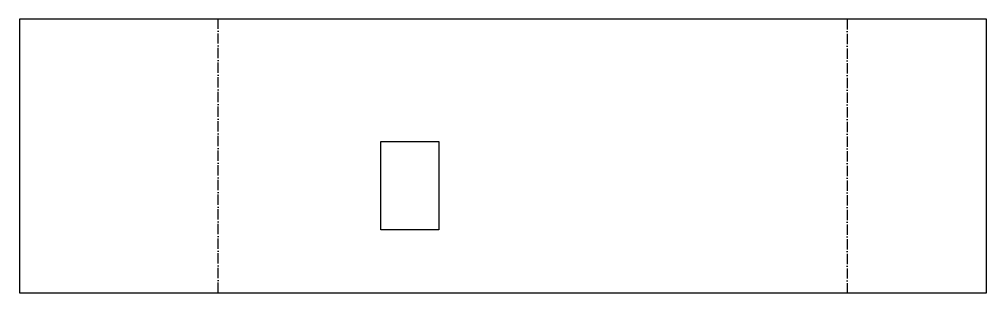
# Model space of a CAD drawing. Header units: millimetres. Extents: x -57 to 184, y 0 to 68.
import ezdxf

# ---------------------------------------------------------------- set-up
doc = ezdxf.new("R2010")
doc.units = ezdxf.units.MM
doc.linetypes.add('DASHDOT', pattern=[3.556, 2.54, -0.508, 0, -0.508])
doc.layers.add('BEND', color=7, linetype='Continuous')
doc.layers.add('CUT', color=7, linetype='Continuous')

msp = doc.modelspace()

# ---------------------------------------------------------------- linework, layer by layer
at = {"layer": 'BEND', "color": 3, "linetype": 'DASHDOT'}
for p, q in [((-7.07, 0), (-7.07, 68.19)), ((149.63, 68.19), (149.63, 0))]:
    msp.add_line(p, q, dxfattribs=at)
at = {"layer": 'CUT'}
for p, q in [((-56.54, 68.19), (-56.54, 0)), ((184.32, 68.19), (-56.54, 68.19)), ((184.32, 0), (184.32, 68.19)), ((33.48, 15.68), (33.48, 37.72)), ((33.48, 37.72), (47.89, 37.72)), ((47.89, 37.72), (47.89, 15.68)), ((47.89, 15.68), (33.48, 15.68)), ((-56.54, 0), (184.32, 0))]:
    msp.add_line(p, q, dxfattribs=at)

doc.saveas('drawing.dxf')
